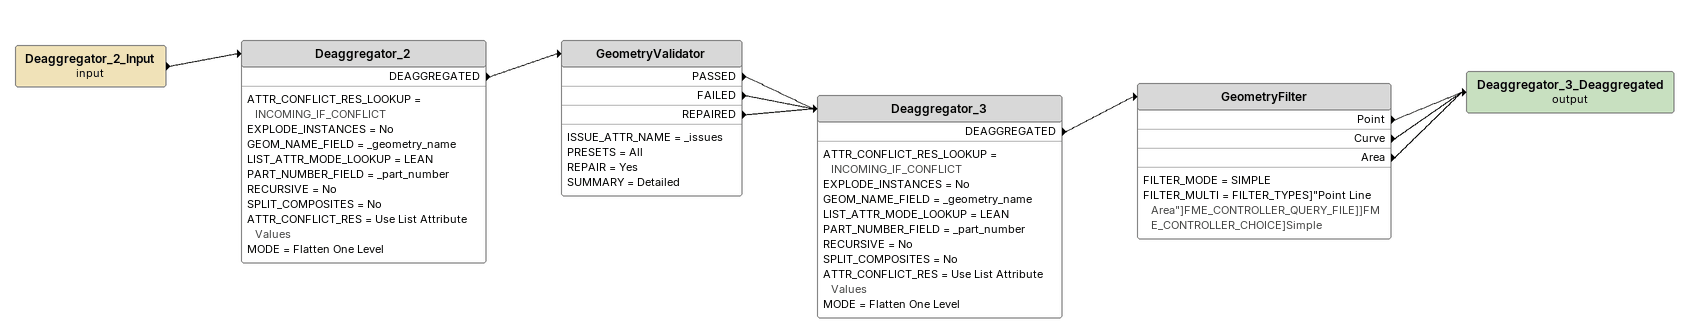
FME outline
Deaggregator_2_Input (input)
    -> Deaggregator_2
Deaggregator_2
    ATTR_CONFLICT_RES_LOOKUP = INCOMING_IF_CONFLICT
    EXPLODE_INSTANCES = No
    GEOM_NAME_FIELD = _geometry_name
    LIST_ATTR_MODE_LOOKUP = LEAN
    PART_NUMBER_FIELD = _part_number
    RECURSIVE = No
    SPLIT_COMPOSITES = No
    ATTR_CONFLICT_RES = Use List Attribute Values
    MODE = Flatten One Level
    DEAGGREGATED -> GeometryValidator
GeometryValidator
    ISSUE_ATTR_NAME = _issues
    PRESETS = All
    REPAIR = Yes
    SUMMARY = Detailed
    PASSED -> Deaggregator_3
    FAILED -> Deaggregator_3
    REPAIRED -> Deaggregator_3
Deaggregator_3
    ATTR_CONFLICT_RES_LOOKUP = INCOMING_IF_CONFLICT
    EXPLODE_INSTANCES = No
    GEOM_NAME_FIELD = _geometry_name
    LIST_ATTR_MODE_LOOKUP = LEAN
    PART_NUMBER_FIELD = _part_number
    RECURSIVE = No
    SPLIT_COMPOSITES = No
    ATTR_CONFLICT_RES = Use List Attribute Values
    MODE = Flatten One Level
    DEAGGREGATED -> GeometryFilter
GeometryFilter
    FILTER_MODE = SIMPLE
    FILTER_MULTI = FILTER_TYPES]"Point Line Area"]FME_CONTROLLER_QUERY_FILE]]FME_CONTROLLER_CHOICE]Simple
    Point -> Deaggregator_3_Deaggregated (output)
    Curve -> Deaggregator_3_Deaggregated (output)
    Area -> Deaggregator_3_Deaggregated (output)
Deaggregator_3_Deaggregated (output)
